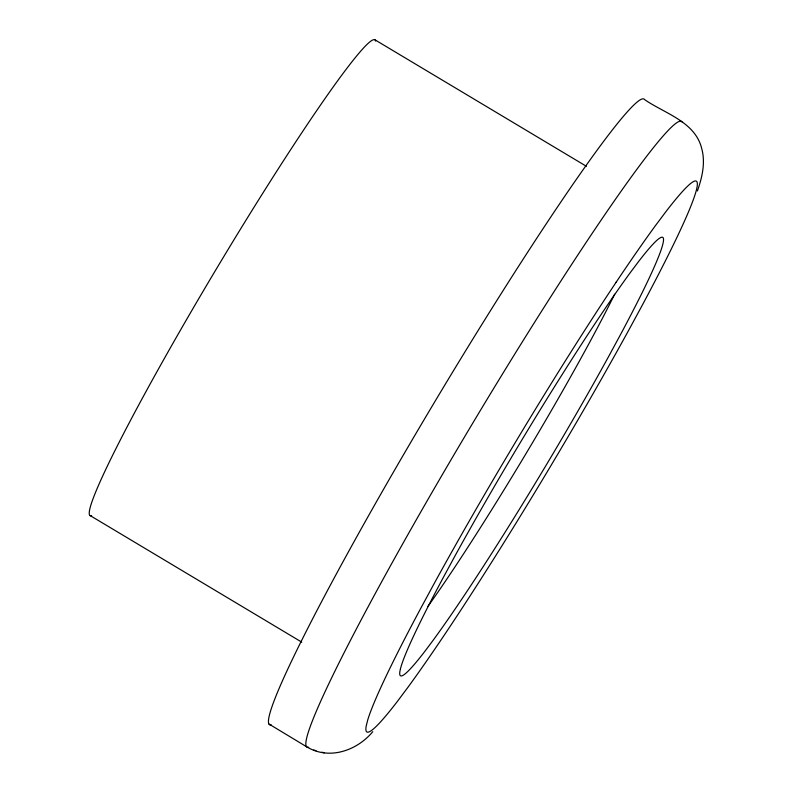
<?xml version="1.0" encoding="UTF-8"?>
<svg xmlns="http://www.w3.org/2000/svg" width="793" height="793" viewBox="0 0 793 793"><rect width="100%" height="100%" fill="white"/><g stroke="black" fill="none" stroke-linecap="round" stroke-linejoin="round"><path stroke-width="1.19" d="M697.404 190.984C702.142 177.444 705.631 162.833 701.736 148.608C695.183 121.626 664.673 113.518 644.58 99.591A364.572 24.117 -59.1 0 0 433.583 403.756A364.572 24.117 -59.1 0 0 271.325 724.881M372.769 731.681C357.227 750.436 329.66 760.309 307.377 747.214L269.095 724.108M321.908 752.2L324.159 752.825M313.741 750.039L316.01 750.664M374.881 39.769L586.453 166.322M90.144 515.569L301.717 642.122M308.705 747.254A364.572 24.117 -59.1 0 1 470.973 426.119A364.572 24.117 -59.1 0 1 681.97 121.953M616.121 282.258A318.419 21.064 -59.1 0 0 601.748 304.016A322.027 21.302 -59.1 0 0 564.745 361.826A319.202 21.114 -59.1 0 0 541.54 399.226A322.017 21.302 -59.1 0 0 502.643 463.736A318.429 21.064 -59.1 0 0 479.329 503.555A322.345 21.322 -59.1 0 0 434.326 583.271L421.162 607.557A322.374 21.322 -59.1 0 0 389.036 670.065A318.518 21.064 -59.1 0 0 381.443 686.123A321.68 21.282 -59.1 0 0 367.843 719.568L366.168 726.16A321.68 21.282 -59.1 0 0 368.428 732.098A318.518 21.064 -59.1 0 0 374.336 728.162A322.374 21.322 -59.1 0 0 397.432 701.349L408.038 687.164A322.345 21.322 -59.1 0 0 447.103 630.891A318.439 21.064 -59.1 0 0 461.486 609.133A322.008 21.302 -59.1 0 0 498.48 551.333A319.183 21.114 -59.1 0 0 521.685 513.923A322.027 21.302 -59.1 0 0 560.582 449.413A318.449 21.064 -59.1 0 0 583.906 409.594A322.335 21.322 -59.1 0 0 628.899 329.878L642.072 305.592A322.345 21.322 -59.1 0 0 674.189 243.084A318.409 21.064 -59.1 0 0 681.792 227.026A322.027 21.302 -59.1 0 0 694.004 197.764A319.242 21.114 -59.1 0 0 697.057 186.989A322.017 21.302 -59.1 0 0 694.797 181.052A318.38 21.054 -59.1 0 0 688.889 184.987A322.335 21.322 -59.1 0 0 665.803 211.8L655.187 225.985A322.345 21.322 -59.1 0 0 616.121 282.258M614.644 294.203A233.588 15.454 -59.1 0 1 427.982 606.308M91.601 515.688A277.243 18.338 -59.1 0 1 217.203 267.538A277.243 18.338 -59.1 0 1 375.614 41.097M400.455 668.757L399.94 671.146A256.03 16.931 -59.1 0 0 402.963 675.358A253.512 16.772 -59.1 0 0 406.432 672.742A256.585 16.97 -59.1 0 0 424.81 651.4L433.256 640.11A256.555 16.97 -59.1 0 0 464.351 595.315A253.443 16.762 -59.1 0 0 481.49 569.255A255.455 16.901 -59.1 0 0 529.922 492.066A256.308 16.95 -59.1 0 0 560.76 440.551A253.433 16.762 -59.1 0 0 573.23 419.19A256.555 16.97 -59.1 0 0 609.044 355.74L619.531 336.41A256.555 16.97 -59.1 0 0 645.096 286.66A253.403 16.762 -59.1 0 0 653.63 268.361A255.792 16.921 -59.1 0 0 660.282 237.771A253.423 16.762 -59.1 0 0 656.792 240.418A256.555 16.97 -59.1 0 0 638.415 261.759L629.969 273.05A256.545 16.97 -59.1 0 0 598.874 317.834A253.453 16.762 -59.1 0 0 581.735 343.894A256.308 16.95 -59.1 0 0 551.869 390.949A254.047 16.802 -59.1 0 0 533.302 421.083A256.298 16.95 -59.1 0 0 502.465 472.598A253.453 16.762 -59.1 0 0 489.995 493.97A256.555 16.97 -59.1 0 0 454.181 557.42L443.703 576.749A256.585 16.97 -59.1 0 0 418.139 626.49A253.512 16.772 -59.1 0 0 409.594 644.788A256.03 16.931 -59.1 0 0 401.268 665.892L400.455 668.757"/></g></svg>
